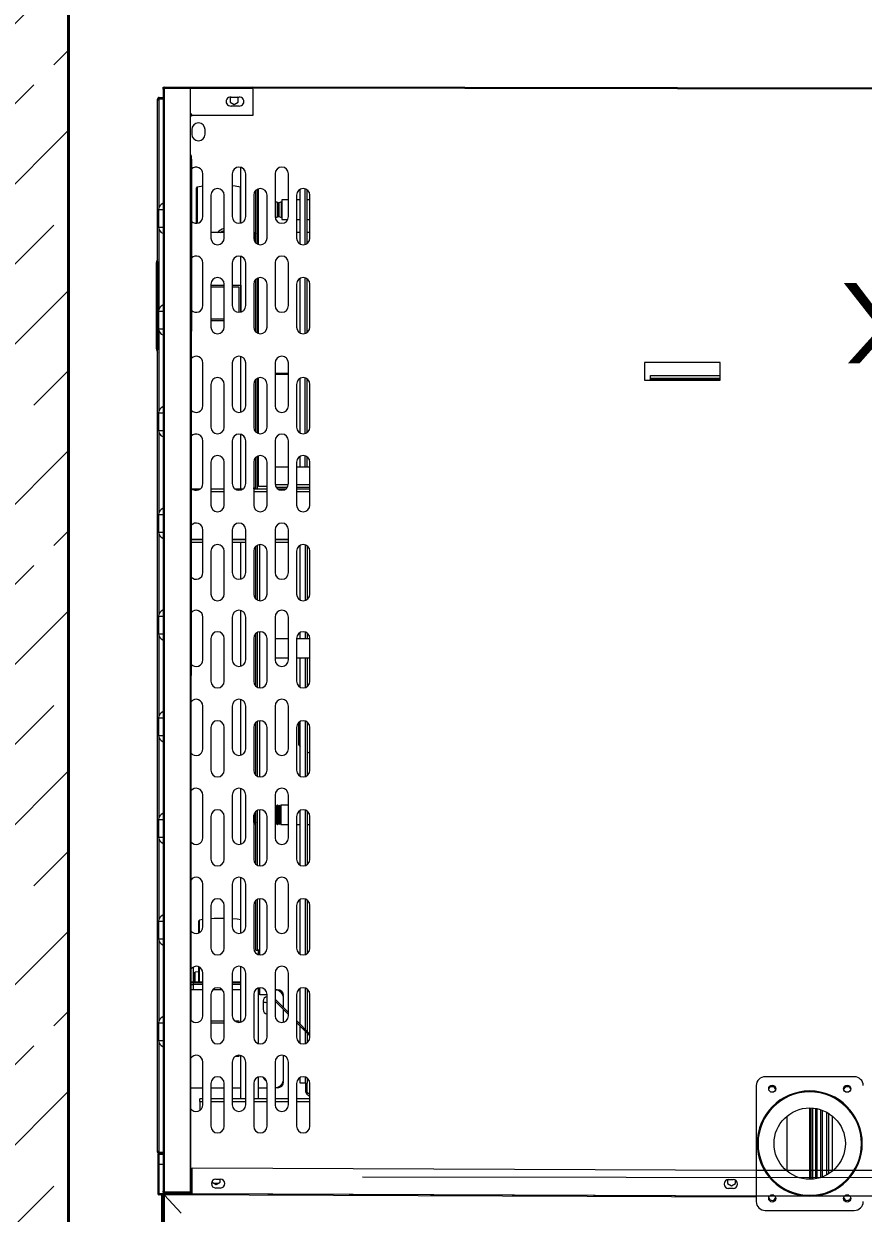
# Model space of a CAD drawing. Header units: millimetres. Extents: x 1650 to 6065, y 324 to 3836.
# Drawn here: x 3052.3 to 3146.5, y 2641.1 to 2774.5 of the extents above; entities that cross this region are included whole.
import ezdxf

# ---------------------------------------------------------------- set-up
doc = ezdxf.new("R2010")
doc.units = ezdxf.units.MM
doc.layers.add('A-WALL-PATT-1', color=7, linetype='Continuous', lineweight=5, true_color=0x737373)
doc.layers.add('BAL-PERDE', color=111, linetype='Continuous', lineweight=40)
doc.styles.get("Standard").update_dxf_attribs({"font": 'arial.ttf'})

# ---------------------------------------------------------------- blocks, each defined once
blk = doc.blocks.new('A$C26E901EB')
at = {"color": 1, "lineweight": 0}
for p, q in [((-78.05, 0), (-78.05, 0.1)), ((-78.05, 0.1), (-77.95, 0.1)), ((-77.95, 0.07), (-77.95, 0.1)), ((-77.95, 0.1), (-77.87, 0.1)), ((-77.87, 0.1), (-77.87, 0)), ((-77.87, 0.1), (-74.98, 0.1)), ((-74.98, 0), (-74.98, 0.1)), ((-74.98, 0.1), (-68.03, 0.1)), ((-68.03, 0.1), (-68.03, 0)), ((68.03, -0.1), (-68.03, 0.1)), ((-78.67, -1.22), (-78.57, -1.22)), ((-78.67, -1.32), (-78.67, -1.22)), ((-78.67, -119.22), (-78.67, -1.32)), ((-78.53, -1.05), (-78.51, -1.15)), ((-78.53, -1.22), (-78.49, -1.22)), ((-78.49, -1.05), (-78.49, -1.15)), ((-78.49, -1.05), (-78.05, -1.05)), ((-78.49, -1.15), (-78.05, -1.15)), ((-78.05, -1.22), (-78.49, -1.22)), ((-78.49, -13.36), (-78.49, -1.22)), ((-77.98, 0), (-78.05, 0)), ((-78.05, -0.1), (-78.05, 0)), ((-78.05, 0), (-77.98, 0)), ((-78.05, 0), (-77.98, 0)), ((-78.05, 0), (-78.05, 0)), ((-78.05, -0.1), (-78.05, -123.7)), ((-77.98, 0), (-77.87, 0)), ((-77.98, -123.8), (-77.98, 0)), ((-74.98, 0), (-77.87, 0)), ((-77.87, -123.8), (-77.87, 0)), ((-77.87, 0), (-74.98, 0)), ((-74.98, -123.8), (-74.98, 0)), ((-74.98, 0), (-68.03, 0)), ((-74.98, 0), (-68.03, 0)), ((-70.44, -0.99), (-70.53, -1.04)), ((-70.53, -1.04), (-70.53, -1.56)), ((-70.43, -1), (-69.53, -1)), ((-69.63, -1.04), (-69.71, -1)), ((-69.63, -1.56), (-69.63, -1.04)), ((-68.03, 0), (-67.98, -0.15)), ((68.03, -0.21), (-68.02, -0.01)), ((-67.98, -0.15), (-67.98, -3.05)), ((-70.53, -1.56), (-70.08, -1.82)), ((-69.53, -2), (-70.43, -2)), ((-70.08, -1.82), (-69.63, -1.56)), ((-74.73, -3.05), (-74.98, -2.8)), ((-74.98, -2.96), (-74.83, -3.11)), ((-74.98, -2.96), (-74.83, -3.11)), ((-74.83, -3.11), (-74.98, -3.16)), ((-74.83, -3.11), (-74.83, -3.11)), ((-67.98, -3.05), (-74.73, -3.05)), ((-74.83, -4.65), (-74.83, -5.15)), ((-73.33, -5.15), (-73.33, -4.65)), ((-74.84, -7.94), (-74.98, -123.8)), ((-69.33, -15.13), (-69.33, -8.88)), ((-73.58, -14.4), (-73.58, -9.6)), ((-70.28, -9.6), (-70.28, -14.4)), ((-68.78, -14.4), (-68.78, -9.6)), ((-65.48, -9.6), (-65.48, -14.4)), ((-63.98, -14.4), (-63.98, -9.6)), ((-74.28, -15.15), (-74.28, -11.18)), ((-74.2, -15.14), (-74.2, -11.08)), ((-72.68, -12), (-72.68, -16.8)), ((-71.18, -16.8), (-71.18, -12)), ((-69.37, -15.14), (-69.37, -11.08)), ((-67.88, -12), (-67.88, -16.8)), ((-67.63, -17.36), (-67.63, -11.45)), ((-67.47, -17.47), (-67.47, -11.34)), ((-67.34, -17.52), (-67.34, -11.28)), ((-66.38, -16.8), (-66.38, -12)), ((-63.08, -12), (-63.08, -16.8)), ((-62.66, -17.48), (-62.66, -11.33)), ((-62.1, -17.52), (-62.1, -11.29)), ((-61.87, -17.4), (-61.87, -11.41)), ((-61.58, -16.8), (-61.58, -12)), ((-65.24, -12.78), (-65.48, -12.78)), ((-65.16, -12.86), (-65.24, -12.78)), ((-64.78, -12.75), (-65.05, -12.87)), ((-63.98, -12.53), (-64.72, -12.53)), ((-62.66, -12.53), (-63.08, -12.53)), ((-61.58, -12.53), (-61.87, -12.53)), ((-78.54, -13.6), (-78.54, -15.6)), ((-78.54, -13.6), (-78.05, -13.6)), ((-65.48, -14.47), (-65.24, -14.47)), ((-65.24, -14.47), (-65.16, -14.4)), ((-65.05, -14.38), (-64.78, -14.51)), ((-78.54, -15.6), (-78.05, -15.6)), ((-78.49, -24.76), (-78.49, -15.85)), ((-64.72, -14.73), (-64.05, -14.73)), ((-63.08, -14.73), (-62.66, -14.73)), ((-61.87, -14.73), (-61.58, -14.73)), ((-71.18, -16.2), (-72.68, -16.2)), ((-67.8, -16.2), (-67.88, -16.36)), ((-67.79, -16.2), (-67.8, -16.2)), ((-67.69, -16.41), (-67.79, -16.2)), ((-67.63, -16.28), (-67.69, -16.41)), ((-62.66, -16.2), (-63.08, -16.2)), ((-61.58, -16.2), (-61.87, -16.2)), ((-78.78, -29.23), (-78.78, -19.55)), ((-78.68, -19.55), (-78.78, -19.55)), ((-78.68, -19.55), (-78.68, -29.23)), ((-73.58, -24.38), (-73.58, -19.58)), ((-70.28, -19.58), (-70.28, -24.38)), ((-69.33, -25.11), (-69.33, -18.86)), ((-68.78, -24.38), (-68.78, -19.58)), ((-65.48, -19.58), (-65.48, -24.38)), ((-63.98, -24.38), (-63.98, -19.58)), ((-67.47, -27.45), (-67.47, -21.32)), ((-67.34, -27.5), (-67.34, -21.26)), ((-62.66, -27.46), (-62.66, -21.31)), ((-62.1, -27.5), (-62.1, -21.27)), ((-72.68, -21.98), (-72.68, -26.78)), ((-72.68, -22.09), (-71.18, -22.09)), ((-72.68, -22.29), (-71.18, -22.29)), ((-71.18, -26.78), (-71.18, -21.98)), ((-70.28, -22.09), (-69.33, -22.09)), ((-70.28, -22.29), (-69.53, -22.29)), ((-69.53, -22.29), (-69.53, -25.13)), ((-69.33, -22.09), (-69.33, -25.11)), ((-67.88, -21.98), (-67.88, -26.78)), ((-67.63, -27.34), (-67.63, -21.43)), ((-66.38, -26.78), (-66.38, -21.98)), ((-63.08, -21.98), (-63.08, -26.78)), ((-61.87, -27.38), (-61.87, -21.39)), ((-61.58, -26.78), (-61.58, -21.98)), ((-78.54, -25), (-78.54, -27)), ((-78.54, -25), (-78.05, -25)), ((-71.18, -25.89), (-72.68, -25.89)), ((-71.18, -26.09), (-72.68, -26.09)), ((-78.54, -27), (-78.05, -27)), ((-78.49, -36.16), (-78.49, -27.25)), ((-78.68, -29.23), (-78.78, -29.23)), ((-69.33, -36.34), (-69.33, -30.09)), ((-73.58, -35.61), (-73.58, -30.81)), ((-70.28, -30.81), (-70.28, -35.61)), ((-68.78, -35.61), (-68.78, -30.81)), ((-65.48, -30.81), (-65.48, -35.61)), ((-63.98, -31.99), (-65.48, -31.99)), ((-63.98, -31.99), (-65.48, -31.99)), ((-63.98, -35.61), (-63.98, -30.81)), ((-15.56, -30.75), (-24.06, -30.75)), ((-24.06, -30.75), (-24.06, -32.75)), ((-15.56, -32.75), (-15.56, -30.75)), ((-72.68, -33.21), (-72.68, -38.01)), ((-71.18, -38.01), (-71.18, -33.21)), ((-67.88, -33.21), (-67.88, -38.01)), ((-67.63, -38.57), (-67.63, -32.66)), ((-67.47, -38.68), (-67.47, -32.55)), ((-67.34, -38.73), (-67.34, -32.49)), ((-66.38, -38.01), (-66.38, -33.21)), ((-63.98, -32.09), (-65.48, -32.09)), ((-63.08, -33.21), (-63.08, -38.01)), ((-62.66, -38.69), (-62.66, -32.54)), ((-62.1, -38.73), (-62.1, -32.5)), ((-61.87, -38.61), (-61.87, -32.62)), ((-61.58, -38.01), (-61.58, -33.21)), ((-24.06, -32.75), (-15.56, -32.75)), ((-23.4, -32.52), (-23.4, -32.67)), ((-23.39, -32.52), (-23.4, -32.52)), ((-15.56, -32.67), (-23.4, -32.67)), ((-23.4, -32.7), (-23.4, -32.67)), ((-23.4, -32.7), (-23.4, -32.75)), ((-23.4, -32.7), (-15.56, -32.7)), ((-23.39, -32.52), (-23.39, -32.22)), ((-23.39, -32.22), (-15.56, -32.22)), ((-23.39, -32.52), (-15.56, -32.52)), ((-78.54, -36.4), (-78.54, -38.4)), ((-78.54, -36.4), (-78.05, -36.4)), ((-78.54, -38.4), (-78.05, -38.4)), ((-78.49, -47.56), (-78.49, -38.65)), ((-73.58, -44.34), (-73.58, -39.54)), ((-70.28, -39.54), (-70.28, -44.34)), ((-69.33, -44.91), (-69.33, -38.82)), ((-68.78, -44.34), (-68.78, -39.54)), ((-65.48, -39.54), (-65.48, -44.34)), ((-63.98, -44.34), (-63.98, -39.54)), ((-67.47, -44.91), (-67.47, -41.28)), ((-67.34, -44.66), (-67.34, -41.22)), ((-62.66, -42.46), (-62.66, -41.27)), ((-62.1, -42.46), (-62.1, -41.23)), ((-72.68, -41.94), (-72.68, -46.74)), ((-71.18, -46.74), (-71.18, -41.94)), ((-67.88, -41.94), (-67.88, -46.74)), ((-67.63, -44.91), (-67.63, -41.39)), ((-66.38, -46.74), (-66.38, -41.94)), ((-65.48, -42.46), (-63.98, -42.46)), ((-63.08, -41.94), (-63.08, -46.74)), ((-63.08, -42.46), (-61.58, -42.46)), ((-61.87, -42.46), (-61.87, -41.35)), ((-61.58, -46.74), (-61.58, -41.94)), ((-74.82, -44.91), (-73.83, -44.91)), ((-72.68, -44.91), (-71.18, -44.91)), ((-72.68, -45.21), (-71.18, -45.21)), ((-72.68, -45.23), (-71.18, -45.23)), ((-70.02, -44.91), (-69.03, -44.91)), ((-67.88, -44.91), (-66.38, -44.91)), ((-67.88, -45.21), (-66.38, -45.21)), ((-67.88, -45.23), (-66.38, -45.23)), ((-67.86, -44.91), (-67.86, -44.83)), ((-67.86, -44.83), (-67.63, -44.83)), ((-66.38, -44.66), (-67.34, -44.66)), ((-65.47, -44.45), (-63.99, -44.45)), ((-64.1, -44.76), (-65.35, -44.76)), ((-64.11, -44.77), (-65.35, -44.77)), ((-65.22, -44.91), (-64.23, -44.91)), ((-63.08, -44.45), (-61.58, -44.45)), ((-61.58, -44.76), (-63.08, -44.76)), ((-61.58, -44.77), (-63.08, -44.77)), ((-63.08, -44.91), (-61.58, -44.91)), ((-63.08, -45.21), (-61.58, -45.21)), ((-63.08, -45.23), (-61.58, -45.23)), ((-78.54, -47.8), (-78.54, -49.8)), ((-78.54, -47.8), (-78.05, -47.8)), ((-78.54, -49.8), (-78.05, -49.8)), ((-78.49, -58.96), (-78.49, -50.05)), ((-74.89, -50.58), (-73.58, -50.58)), ((-74.89, -50.61), (-73.58, -50.61)), ((-73.58, -54.32), (-73.58, -49.52)), ((-70.28, -49.52), (-70.28, -54.32)), ((-70.28, -50.58), (-68.78, -50.58)), ((-70.28, -50.61), (-68.78, -50.61)), ((-68.78, -54.32), (-68.78, -49.52)), ((-65.48, -49.52), (-65.48, -54.32)), ((-65.48, -50.58), (-63.98, -50.58)), ((-65.48, -50.61), (-63.98, -50.61)), ((-63.98, -54.32), (-63.98, -49.52)), ((-74.89, -50.91), (-73.58, -50.91)), ((-72.68, -51.92), (-72.68, -56.72)), ((-71.18, -56.72), (-71.18, -51.92)), ((-70.28, -50.91), (-68.78, -50.91)), ((-69.33, -55.05), (-69.33, -50.91)), ((-67.88, -51.92), (-67.88, -56.72)), ((-67.63, -57.28), (-67.63, -51.37)), ((-67.47, -57.39), (-67.47, -51.26)), ((-67.19, -57.47), (-67.19, -51.18)), ((-66.38, -56.72), (-66.38, -51.92)), ((-65.48, -50.91), (-63.98, -50.91)), ((-63.08, -51.92), (-63.08, -56.72)), ((-62.66, -57.4), (-62.66, -51.25)), ((-62.1, -51.21), (-62.1, -57.44)), ((-61.87, -51.33), (-61.87, -57.32)), ((-61.58, -56.72), (-61.58, -51.92)), ((-69.33, -64.83), (-69.33, -58.58)), ((-78.54, -59.2), (-78.54, -61.2)), ((-78.54, -59.2), (-78.05, -59.2)), ((-73.58, -64.1), (-73.58, -59.3)), ((-70.28, -59.3), (-70.28, -64.1)), ((-68.78, -64.1), (-68.78, -59.3)), ((-65.48, -59.3), (-65.48, -64.1)), ((-63.98, -64.1), (-63.98, -59.3)), ((-78.54, -61.2), (-78.05, -61.2)), ((-67.63, -67.06), (-67.63, -61.15)), ((-67.47, -67.17), (-67.47, -61.04)), ((-67.19, -67.25), (-67.19, -60.96)), ((-62.66, -61.76), (-62.66, -61.03)), ((-62.1, -60.99), (-62.1, -61.76)), ((-61.87, -61.11), (-61.87, -61.76)), ((-78.49, -70.36), (-78.49, -61.45)), ((-72.68, -61.7), (-72.68, -66.5)), ((-71.18, -66.5), (-71.18, -61.7)), ((-67.88, -61.7), (-67.88, -66.5)), ((-66.38, -66.5), (-66.38, -61.7)), ((-63.98, -61.76), (-65.48, -61.76)), ((-63.08, -61.7), (-63.08, -66.5)), ((-61.58, -61.76), (-63.08, -61.76)), ((-61.58, -66.5), (-61.58, -61.7)), ((-65.48, -63.86), (-63.98, -63.86)), ((-63.08, -63.86), (-61.58, -63.86)), ((-62.66, -67.18), (-62.66, -63.86)), ((-62.1, -63.86), (-62.1, -67.22)), ((-61.87, -63.86), (-61.87, -67.1)), ((-73.58, -74.08), (-73.58, -69.28)), ((-70.28, -69.28), (-70.28, -74.08)), ((-69.33, -74.81), (-69.33, -68.56)), ((-68.78, -74.08), (-68.78, -69.28)), ((-65.48, -69.28), (-65.48, -74.08)), ((-63.98, -74.08), (-63.98, -69.28)), ((-78.54, -70.6), (-78.54, -72.6)), ((-78.54, -70.6), (-78.05, -70.6)), ((-72.68, -71.68), (-72.68, -76.48)), ((-71.18, -76.48), (-71.18, -71.68)), ((-67.88, -71.68), (-67.88, -76.48)), ((-67.63, -77.04), (-67.63, -71.13)), ((-67.47, -77.15), (-67.47, -71.02)), ((-67.19, -77.23), (-67.19, -70.94)), ((-66.38, -76.48), (-66.38, -71.68)), ((-63.08, -71.68), (-63.08, -76.48)), ((-62.86, -71.15), (-62.86, -73.42)), ((-62.66, -77.16), (-62.66, -71.01)), ((-62.1, -70.97), (-62.1, -77.2)), ((-61.87, -71.09), (-61.87, -77.08)), ((-61.58, -76.48), (-61.58, -71.68)), ((-78.54, -72.6), (-78.05, -72.6)), ((-78.49, -81.76), (-78.49, -72.85)), ((-69.33, -84.79), (-69.33, -78.54)), ((-73.58, -84.06), (-73.58, -79.26)), ((-70.28, -79.26), (-70.28, -84.06)), ((-68.78, -84.06), (-68.78, -79.26)), ((-65.48, -79.26), (-65.48, -84.06)), ((-63.98, -84.06), (-63.98, -79.26)), ((-67.76, -81.26), (-67.76, -82.55)), ((-67.75, -82.55), (-67.75, -81.24)), ((-67.65, -82.34), (-67.65, -81.12)), ((-67.63, -87.02), (-67.63, -81.11)), ((-67.47, -87.13), (-67.47, -81)), ((-67.19, -87.21), (-67.19, -80.92)), ((-65.45, -80.39), (-65.48, -80.45)), ((-65.44, -80.39), (-65.45, -80.39)), ((-65.45, -80.39), (-65.45, -82.55)), ((-65.34, -80.6), (-65.44, -80.39)), ((-65.44, -80.4), (-65.44, -80.39)), ((-65.44, -82.55), (-65.44, -80.4)), ((-65.24, -80.39), (-65.34, -80.6)), ((-65.34, -80.61), (-65.34, -80.6)), ((-65.34, -82.34), (-65.34, -80.61)), ((-65.23, -80.39), (-65.24, -80.39)), ((-65.24, -80.39), (-65.24, -82.55)), ((-65.13, -80.6), (-65.23, -80.39)), ((-65.23, -80.4), (-65.23, -80.39)), ((-65.23, -82.55), (-65.23, -80.4)), ((-65.03, -80.39), (-65.13, -80.6)), ((-65.13, -80.61), (-65.13, -80.6)), ((-65.13, -82.34), (-65.13, -80.61)), ((-65.02, -80.39), (-65.03, -80.39)), ((-65.03, -80.39), (-65.03, -82.55)), ((-64.92, -80.6), (-65.02, -80.39)), ((-65.02, -80.4), (-65.02, -80.39)), ((-65.02, -82.55), (-65.02, -80.4)), ((-64.82, -80.39), (-64.92, -80.6)), ((-64.92, -80.61), (-64.92, -80.6)), ((-64.92, -82.34), (-64.92, -80.61)), ((-63.98, -80.39), (-64.82, -80.39)), ((-64.82, -80.39), (-64.82, -82.55)), ((-62.66, -87.14), (-62.66, -80.99)), ((-62.1, -80.95), (-62.1, -87.18)), ((-61.87, -81.07), (-61.87, -87.06)), ((-78.54, -82), (-78.54, -84)), ((-78.54, -82), (-78.05, -82)), ((-72.68, -81.66), (-72.68, -86.46)), ((-71.18, -86.46), (-71.18, -81.66)), ((-67.88, -81.66), (-67.88, -86.46)), ((-67.86, -82.34), (-67.86, -81.49)), ((-67.86, -82.34), (-67.76, -82.55)), ((-67.76, -82.55), (-67.75, -82.55)), ((-67.75, -82.55), (-67.65, -82.34)), ((-67.65, -82.34), (-67.63, -82.38)), ((-66.38, -86.46), (-66.38, -81.66)), ((-65.48, -82.49), (-65.45, -82.55)), ((-65.45, -82.55), (-65.44, -82.55)), ((-65.44, -82.55), (-65.34, -82.34)), ((-65.34, -82.34), (-65.24, -82.55)), ((-65.24, -82.55), (-65.23, -82.55)), ((-65.23, -82.55), (-65.13, -82.34)), ((-65.13, -82.34), (-65.03, -82.55)), ((-65.03, -82.55), (-65.02, -82.55)), ((-65.02, -82.55), (-64.92, -82.34)), ((-64.92, -82.34), (-64.82, -82.55)), ((-64.82, -82.55), (-63.98, -82.55)), ((-63.08, -81.66), (-63.08, -86.46)), ((-63.08, -82.55), (-62.66, -82.55)), ((-61.87, -82.55), (-61.58, -82.55)), ((-61.58, -86.46), (-61.58, -81.66)), ((-78.54, -84), (-78.05, -84)), ((-78.49, -93.16), (-78.49, -84.25)), ((-73.58, -94.04), (-73.58, -89.24)), ((-70.28, -89.24), (-70.28, -94.04)), ((-69.33, -94.77), (-69.33, -88.52)), ((-68.78, -94.04), (-68.78, -89.24)), ((-65.48, -89.24), (-65.48, -94.04)), ((-63.98, -94.04), (-63.98, -89.24)), ((-72.68, -91.64), (-72.68, -96.44)), ((-71.18, -96.44), (-71.18, -91.64)), ((-67.88, -91.64), (-67.88, -96.44)), ((-67.63, -96.66), (-67.63, -91.09)), ((-67.47, -96.66), (-67.47, -90.98)), ((-67.19, -97.19), (-67.19, -90.9)), ((-66.38, -96.44), (-66.38, -91.64)), ((-63.08, -91.64), (-63.08, -96.44)), ((-62.66, -97.12), (-62.66, -90.97)), ((-62.1, -90.93), (-62.1, -97.16)), ((-61.87, -91.05), (-61.87, -97.04)), ((-61.58, -96.44), (-61.58, -91.64)), ((-73.58, -93.23), (-73.95, -93.28)), ((-73.95, -94.69), (-73.95, -93.28)), ((-78.54, -93.4), (-78.54, -95.4)), ((-78.54, -93.4), (-78.05, -93.4)), ((-74.03, -94.73), (-74.03, -93.38)), ((-78.54, -95.4), (-78.05, -95.4)), ((-78.49, -104.56), (-78.49, -95.65)), ((-67.63, -96.66), (-67.47, -96.66)), ((-67.19, -96.66), (-67.47, -96.66)), ((-67.33, -97.17), (-67.33, -96.66)), ((-74.68, -98.56), (-74.68, -100.24)), ((-74.03, -100.24), (-74.03, -98.53)), ((-73.95, -100.24), (-73.95, -98.58)), ((-69.33, -104.75), (-69.33, -98.5)), ((-74.88, -100.25), (-74.88, -98.72)), ((-74.53, -99.59), (-74.68, -99.59)), ((-74.03, -99.09), (-74.44, -99.12)), ((-74.44, -100.24), (-74.44, -99.12)), ((-73.58, -104.02), (-73.58, -99.22)), ((-70.28, -99.22), (-70.28, -104.02)), ((-68.78, -104.02), (-68.78, -99.22)), ((-65.48, -99.22), (-65.48, -104.02)), ((-63.98, -104.02), (-63.98, -99.22)), ((-73.58, -101.09), (-74.95, -101.09)), ((-73.58, -100.25), (-74.88, -100.25)), ((-73.58, -100.24), (-74.84, -100.24)), ((-74.68, -100.3), (-74.68, -100.49)), ((-74.68, -100.3), (-73.58, -100.3)), ((-73.58, -100.49), (-74.68, -100.49)), ((-74.68, -100.49), (-74.68, -101.09)), ((-71.41, -101.09), (-72.45, -101.09)), ((-69.33, -100.24), (-70.28, -100.24)), ((-69.33, -100.25), (-70.28, -100.25)), ((-70.28, -100.3), (-69.33, -100.3)), ((-69.33, -100.49), (-70.28, -100.49)), ((-69.33, -101.09), (-70.28, -101.09)), ((-67.33, -107.15), (-67.33, -100.9)), ((-67.19, -101.09), (-67.33, -101.09)), ((-67.19, -101.66), (-67.19, -100.88)), ((-65.48, -101.09), (-65.19, -101.09)), ((-65.19, -101.15), (-65.19, -101.09)), ((-62.66, -104.98), (-62.66, -100.95)), ((-62.1, -100.91), (-62.1, -105.55)), ((-61.87, -101.03), (-61.87, -105.77)), ((-72.68, -101.62), (-72.68, -106.42)), ((-71.18, -106.42), (-71.18, -101.62)), ((-67.88, -101.62), (-67.88, -106.42)), ((-66.38, -101.66), (-67.19, -101.66)), ((-66.83, -102.39), (-66.83, -103.29)), ((-66.38, -106.42), (-66.38, -101.62)), ((-63.98, -103.66), (-65.48, -102.16)), ((-63.98, -103.88), (-65.48, -102.38)), ((-64.53, -101.75), (-64.59, -101.75)), ((-64.53, -103.11), (-64.53, -102.09)), ((-63.08, -101.62), (-63.08, -106.42)), ((-61.58, -106.42), (-61.58, -101.62)), ((-64.53, -104.75), (-64.53, -103.32)), ((-78.54, -104.8), (-78.54, -106.8)), ((-78.54, -104.8), (-78.05, -104.8)), ((-72.68, -104.59), (-71.18, -104.59)), ((-72.68, -104.79), (-71.18, -104.79)), ((-70.02, -104.59), (-69.53, -104.59)), ((-69.53, -104.59), (-69.53, -104.77)), ((-61.58, -106.06), (-63.08, -104.56)), ((-61.58, -106.28), (-63.08, -104.78)), ((-62.66, -107.1), (-62.66, -105.19)), ((-62.1, -105.76), (-62.1, -107.14)), ((-61.87, -105.98), (-61.87, -107.02)), ((-78.54, -106.8), (-78.05, -106.8)), ((-78.49, -119.32), (-78.49, -107.05)), ((-73.58, -114), (-73.58, -109.2)), ((-70.28, -109.2), (-70.28, -114)), ((-69.53, -108.59), (-69.95, -108.59)), ((-69.53, -108.45), (-69.53, -108.59)), ((-69.33, -113.33), (-69.33, -108.48)), ((-68.78, -114), (-68.78, -109.2)), ((-65.48, -109.2), (-65.48, -114)), ((-64.53, -111.09), (-64.53, -108.48)), ((-63.98, -114), (-63.98, -109.2)), ((-72.68, -111.6), (-72.68, -116.4)), ((-71.18, -116.4), (-71.18, -111.6)), ((-67.88, -111.6), (-67.88, -116.4)), ((-67.33, -113.33), (-67.33, -110.88)), ((-66.38, -116.4), (-66.38, -111.6)), ((-65.19, -112.09), (-65.19, -112.03)), ((-64.53, -111.43), (-64.59, -111.43)), ((-63.08, -111.6), (-63.08, -116.4)), ((-62.66, -111.59), (-62.66, -110.93)), ((-62.1, -111.59), (-62.66, -111.59)), ((-62.1, -110.89), (-62.1, -111.59)), ((-62.1, -111.59), (-61.87, -111.59)), ((-62.02, -112.59), (-62.02, -111.59)), ((-61.87, -111.01), (-61.87, -111.59)), ((-61.87, -112.59), (-61.87, -111.59)), ((-61.58, -116.4), (-61.58, -111.6)), ((-11.52, -111.85), (-11.52, -124.85)), ((-0.52, -110.85), (-10.52, -110.85)), ((-74.96, -112.09), (-73.58, -112.09)), ((-73.91, -113.64), (-73.91, -113.33)), ((-73.58, -113.33), (-73.91, -113.33)), ((-72.68, -112.09), (-71.18, -112.09)), ((-71.18, -113.33), (-72.68, -113.33)), ((-70.28, -112.09), (-69.33, -112.09)), ((-68.78, -113.33), (-70.28, -113.33)), ((-66.38, -113.33), (-67.88, -113.33)), ((-67.33, -112.09), (-66.38, -112.09)), ((-65.19, -112.09), (-65.48, -112.09)), ((-63.98, -113.33), (-65.48, -113.33)), ((-61.58, -113.33), (-63.08, -113.33)), ((-61.87, -112.59), (-62.02, -112.59)), ((-61.95, -112.76), (-61.85, -112.65)), ((-61.58, -113.09), (-61.95, -112.76)), ((-61.58, -112.89), (-61.85, -112.65)), ((-73.91, -113.64), (-73.91, -114.62)), ((-73.91, -113.64), (-73.58, -113.64)), ((-72.68, -113.64), (-71.18, -113.64)), ((-70.28, -113.64), (-68.78, -113.64)), ((-67.88, -113.64), (-66.38, -113.64)), ((-65.48, -113.64), (-63.98, -113.64)), ((-63.08, -113.64), (-61.58, -113.64)), ((-5.55, -114.35), (-5.55, -122.35)), ((-5.5, -114.35), (-5.5, -122.35)), ((-5.46, -114.35), (-5.46, -122.35)), ((-5.28, -114.35), (-5.28, -122.34)), ((-5.19, -114.36), (-5.19, -122.33)), ((-4.88, -114.4), (-4.88, -122.3)), ((-4.74, -114.42), (-4.74, -122.27)), ((-4.32, -114.53), (-4.32, -122.16)), ((-4.14, -114.59), (-4.14, -122.1)), ((-8.09, -115.28), (-8.09, -121.42)), ((-3.62, -114.83), (-3.62, -121.87)), ((-3.4, -114.95), (-3.4, -121.74)), ((-3, -115.24), (-3, -121.45)), ((-2.96, -121.42), (-2.96, -115.28)), ((0.38, -118.34), (0.28, -118.34)), ((0.28, -118.35), (0.38, -118.35)), ((-78.67, -119.32), (-78.67, -119.22)), ((-78.57, -119.32), (-78.67, -119.32)), ((-78.52, -119.59), (-78.62, -119.59)), ((-78.62, -119.59), (-78.62, -123.89)), ((-78.57, -119.32), (-78.57, -119.27)), ((-78.49, -119.32), (-78.53, -119.32)), ((-78.53, -119.49), (-78.51, -119.39)), ((-78.52, -119.59), (-78.52, -119.49)), ((-78.05, -119.49), (-78.52, -119.49)), ((-78.05, -119.59), (-78.52, -119.59)), ((-78.52, -119.59), (-78.52, -123.89)), ((-78.49, -119.32), (-78.05, -119.32)), ((-78.49, -119.39), (-78.49, -119.49)), ((-78.05, -119.39), (-78.49, -119.39)), ((-78.5, -123.99), (-78.5, -120.67)), ((-78.5, -120.67), (-78.05, -120.67)), ((-74.78, -121.08), (-11.52, -121.33)), ((-74.78, -124), (-74.78, -121.08)), ((-11.52, -121.33), (74.83, -121.28)), ((-72.53, -122.54), (-72.53, -122.66)), ((-72.53, -122.66), (-72.08, -122.92)), ((-72.13, -122.33), (-71.63, -122.33)), ((-72.08, -122.92), (-71.63, -122.66)), ((-71.63, -122.66), (-71.63, -122.33)), ((-55.66, -122.06), (65.44, -122.26)), ((-14.74, -122.39), (-14.74, -122.81)), ((-14.62, -122.38), (-14.12, -122.38)), ((-13.84, -122.81), (-13.84, -122.46)), ((-78.62, -123.89), (-78.52, -123.89)), ((-78.62, -123.89), (-78.62, -123.99)), ((-78.52, -123.99), (-78.62, -123.99)), ((-78.52, -123.89), (-78.52, -123.99)), ((-78.52, -123.99), (-78.52, -124.09)), ((-78.52, -123.99), (-78.5, -123.99)), ((-78.5, -123.99), (-78.5, -124.09)), ((-77.97, -123.99), (-78.5, -123.99)), ((-78.05, -123.8), (-78.05, -123.7)), ((-77.98, -123.8), (-78.05, -123.8)), ((-78.05, -123.8), (-78.05, -123.81)), ((-77.98, -123.8), (-78.05, -123.8)), ((-78.05, -123.81), (-78.05, -123.91)), ((-77.97, -123.81), (-78.05, -123.81)), ((-77.95, -123.91), (-78.05, -123.91)), ((-77.87, -123.8), (-77.98, -123.8)), ((-77.98, -124.01), (-77.88, -124.01)), ((-77.98, -124.01), (-77.98, -124.02)), ((-77.98, -157.35), (-77.98, -124.02)), ((-77.88, -124.02), (-77.98, -124.02)), ((-77.95, -123.87), (-77.95, -123.91)), ((-77.9, -123.91), (-77.95, -123.91)), ((-77.88, -124.01), (-77.88, -124.02)), ((-77.87, -124.13), (-77.88, -124.02)), ((-77.88, -124.02), (-77.88, -124.1)), ((-77.87, -123.8), (-74.98, -123.8)), ((-77.87, -123.8), (-77.87, -123.9)), ((-74.98, -123.8), (-77.87, -123.8)), ((-77.05, -123.8), (-77.87, -123.8)), ((-77.87, -123.8), (-77.87, -123.8)), ((-77.87, -123.9), (-77.87, -123.9)), ((-77.87, -124), (-77.87, -123.9)), ((-75.56, -123.9), (-77.87, -123.9)), ((-75.56, -124), (-77.87, -124)), ((-75.56, -123.9), (-75.56, -124)), ((-75.39, -123.9), (-75.56, -123.9)), ((-75.4, -124), (-75.56, -124)), ((-11.52, -124.25), (-75.4, -124)), ((-74.98, -123.9), (-75.39, -123.9)), ((-75.36, -123.9), (-75.36, -124)), ((-74.78, -123.91), (-75.36, -123.91)), ((-74.98, -123.8), (-74.98, -123.9)), ((-74.78, -123.8), (-74.98, -123.8)), ((-74.78, -124), (-74.78, -124)), ((-11.52, -124.25), (-74.78, -124)), ((-71.88, -122.81), (-72.28, -122.81)), ((-71.63, -123.33), (-72.13, -123.33)), ((-14.74, -122.81), (-14.29, -123.07)), ((-14.12, -123.38), (-14.62, -123.38)), ((-14.29, -123.07), (-13.84, -122.81)), ((-78.52, -124.09), (-78.5, -124.09)), ((-77.98, -124.09), (-78.5, -124.09)), ((-78.14, -124.19), (-78.24, -124.19)), ((-78.24, -124.19), (-78.24, -124.2)), ((-78.24, -124.2), (-78.14, -124.2)), ((-78.24, -124.2), (-78.24, -130.59)), ((-78.14, -124.19), (-78.14, -124.09)), ((-78.13, -124.19), (-78.14, -124.19)), ((-78.14, -124.19), (-78.14, -124.2)), ((-78.14, -124.2), (-78.14, -130.59)), ((-78.13, -130.58), (-78.13, -124.11)), ((-78.13, -124.11), (-77.98, -124.12)), ((-11.52, -124.35), (-77.87, -124.1)), ((-77.87, -157.34), (-77.87, -124.13)), ((-77.87, -124.13), (-76.02, -126.16)), ((77.92, -124.3), (-11.52, -124.25)), ((-9.53, -124.15), (-9.91, -124.15)), ((-1.13, -124.15), (-1.51, -124.15)), ((-10.52, -125.85), (-0.52, -125.85))]:
    blk.add_line(p, q, dxfattribs=at)
at = {"color": 1, "lineweight": 0, "flags": 128}
for points in [[(-73.58, -10.99), (-73.6, -11), (-74.2, -11.08)], [(-69.37, -11.08), (-69.97, -11), (-70.28, -10.96)], [(-78.67, -19.42), (-78.67, -19.44), (-78.68, -19.55)], [(-78.68, -29.23), (-78.67, -29.34), (-78.67, -29.35)], [(-61.64, -66.8), (-61.75, -66.86), (-61.87, -66.94)], [(-61.87, -74.4), (-61.75, -74.48), (-61.58, -74.58)], [(-69.33, -93.25), (-69.72, -93.2), (-70.28, -93.14)], [(-66.53, -102.51), (-66.41, -102.49), (-66.38, -102.48)]]:
    blk.add_lwpolyline(points, dxfattribs=at)
at = {"color": 1, "lineweight": 0}
for centre, radius in [((-9.72, -112.2), 0.4), ((-1.32, -112.2), 0.4), ((-5.52, -118.35), 4), ((-9.72, -124.5), 0.4), ((-1.32, -124.5), 0.4)]:
    blk.add_circle(centre, radius, dxfattribs=at)
for centre, radius, start, end in [((-77.87, 0), 0.101, 90, 180), ((-78.49, -1.22), 0.174, 90, 103.2577), ((-78.49, -1.22), 0.0737, 90, 103.2577), ((-77.87, 0), 0.001, 90, 180), ((-70.47, -1.5), 0.502, 84.5474, 275.4526), ((-69.48, -1.5), 0.502, 264.5474, 95.4526), ((-74.08, -4.65), 0.75, 0, 180), ((-74.08, -5.15), 0.75, 180, 0), ((-76.34, -7.94), 1.5, 359.9304, 24.9858), ((-76.34, -7.94), 1.5, 359.9306, 24.9856), ((-74.33, -9.6), 0.75, 0, 132.8025), ((-69.53, -9.6), 0.75, 0, 180), ((-64.73, -9.6), 0.75, 0, 180), ((-74.18, -11.18), 0.1, 99.2692, 180), ((-71.93, -12), 0.75, 0, 180), ((-69.38, -11.18), 0.1, 60, 80.7308), ((-67.13, -12), 0.75, 0, 180), ((-62.33, -12), 0.75, 0, 180), ((-77.84, -13.6), 0.7, 108.0446, 180), ((-52.12, -13.4), 13.14, 177.3139, 180.9919), ((-53.65, -13.41), 11.52, 177.2342, 181.0715), ((-53.39, -13.42), 11.68, 177.3206, 181.0194), ((-50.07, -13.4), 14.73, 177.4578, 180.8808), ((-45.62, -13.36), 19.12, 177.515, 180.814), ((-74.33, -14.4), 0.75, 226.4494, 0), ((-69.53, -14.4), 0.75, 180, 0), ((-64.73, -14.4), 0.75, 180, 0), ((-52.15, -13.85), 13.1, 179.0066, 182.6897), ((-53.69, -13.84), 11.49, 178.9265, 182.7699), ((-53.42, -13.84), 11.65, 178.9792, 182.6828), ((-50.1, -13.85), 14.69, 179.1185, 182.5446), ((-47.25, -13.92), 17.49, 179.0352, 182.6379), ((-77.84, -15.6), 0.7, 180, 251.9554), ((-70.83, -17.28), 1.57, 102.7208, 136.9647), ((-70.84, -17.28), 1.32, 105.0133, 125.7787), ((-71.93, -16.8), 0.75, 180, 0), ((-67.13, -16.8), 0.75, 180, 0), ((-51.43, -16.93), 16.39, 177.4357, 180.5901), ((-53.37, -16.91), 14.44, 177.1539, 180.8734), ((-52.93, -17.06), 14.78, 177.5, 180.8997), ((-62.33, -16.8), 0.75, 180, 0), ((-78.12, -19.55), 0.66, 145.679, 180), ((-74.33, -19.58), 0.75, 0, 134.0762), ((-69.53, -19.58), 0.75, 0, 180), ((-64.73, -19.58), 0.75, 0, 180), ((-71.93, -21.98), 0.75, 0, 180), ((-67.13, -21.98), 0.75, 0, 180), ((-62.33, -21.98), 0.75, 0, 180), ((-77.84, -25), 0.7, 108.0446, 180), ((-74.33, -24.38), 0.75, 225.1625, 0), ((-69.53, -24.38), 0.75, 180, 0), ((-64.73, -24.38), 0.75, 180, 0), ((-77.84, -27), 0.7, 180, 251.9554), ((-71.93, -26.78), 0.75, 180, 0), ((-67.13, -26.78), 0.75, 180, 0), ((-62.33, -26.78), 0.75, 180, 0), ((-78.12, -29.23), 0.66, 180, 214.321), ((-74.33, -30.81), 0.75, 0, 135.5432), ((-69.53, -30.81), 0.75, 0, 180), ((-64.73, -30.81), 0.75, 0, 180), ((-71.93, -33.21), 0.75, 0, 180), ((-67.13, -33.21), 0.75, 0, 180), ((-62.33, -33.21), 0.75, 0, 180), ((-77.84, -36.4), 0.7, 108.0446, 180), ((-74.33, -35.61), 0.75, 223.6792, 0), ((-69.53, -35.61), 0.75, 180, 0), ((-64.73, -35.61), 0.75, 180, 0), ((-77.84, -38.4), 0.7, 180, 251.9554), ((-71.93, -38.01), 0.75, 180, 0), ((-67.13, -38.01), 0.75, 180, 0), ((-62.33, -38.01), 0.75, 180, 0), ((-74.33, -39.54), 0.75, 0, 136.7106), ((-69.53, -39.54), 0.75, 0, 180), ((-64.73, -39.54), 0.75, 0, 180), ((-71.93, -41.94), 0.75, 0, 180), ((-67.13, -41.94), 0.75, 0, 180), ((-62.33, -41.94), 0.75, 0, 180), ((-74.33, -44.34), 0.75, 222.4978, 0), ((-69.53, -44.34), 0.75, 180, 0), ((-64.73, -44.34), 0.75, 180, 0), ((-77.84, -47.8), 0.7, 108.0446, 180), ((-71.93, -46.74), 0.75, 180, 0), ((-67.13, -46.74), 0.75, 180, 0), ((-62.33, -46.74), 0.75, 180, 0), ((-74.33, -49.52), 0.75, 0, 138.077), ((-69.53, -49.52), 0.75, 0, 180), ((-64.73, -49.52), 0.75, 0, 180), ((-77.84, -49.8), 0.7, 180, 251.9554), ((-71.93, -51.92), 0.75, 0, 180), ((-67.13, -51.92), 0.75, 0, 180), ((-62.33, -51.92), 0.75, 0, 180), ((-74.33, -54.32), 0.75, 221.1139, 0), ((-69.53, -54.32), 0.75, 180, 0), ((-64.73, -54.32), 0.75, 180, 0), ((-71.93, -56.72), 0.75, 180, 0), ((-67.13, -56.72), 0.75, 180, 0), ((-62.33, -56.72), 0.75, 180, 0), ((-77.84, -59.2), 0.7, 108.0446, 180), ((-74.33, -59.3), 0.75, 0, 139.4523), ((-69.53, -59.3), 0.75, 0, 180), ((-64.73, -59.3), 0.75, 0, 180), ((-77.84, -61.2), 0.7, 180, 251.9554), ((-71.93, -61.7), 0.75, 0, 180), ((-67.13, -61.7), 0.75, 0, 180), ((-62.33, -61.7), 0.75, 0, 180), ((-74.33, -64.1), 0.75, 219.7196, 0), ((-69.53, -64.1), 0.75, 180, 0), ((-64.73, -64.1), 0.75, 180, 0), ((-71.93, -66.5), 0.75, 180, 0), ((-67.13, -66.5), 0.75, 180, 0), ((-62.33, -66.5), 0.75, 180, 0), ((-74.33, -69.28), 0.75, 0, 140.8968), ((-69.53, -69.28), 0.75, 0, 180), ((-64.73, -69.28), 0.75, 0, 180), ((-77.84, -70.6), 0.7, 108.0446, 180), ((-71.93, -71.68), 0.75, 0, 180), ((-67.13, -71.68), 0.75, 0, 180), ((-62.33, -71.68), 0.75, 0, 180), ((-77.84, -72.6), 0.7, 180, 251.9554), ((-74.33, -74.08), 0.75, 218.2534, 0), ((-69.53, -74.08), 0.75, 180, 0), ((-64.73, -74.08), 0.75, 180, 0), ((-62.3, -73.42), 0.556, 180, 229.6454), ((-71.93, -76.48), 0.75, 180, 0), ((-67.13, -76.48), 0.75, 180, 0), ((-62.33, -76.48), 0.75, 180, 0), ((-74.33, -79.26), 0.75, 0, 142.3877), ((-69.53, -79.26), 0.75, 0, 180), ((-64.73, -79.26), 0.75, 0, 180), ((-77.84, -82), 0.7, 108.0446, 180), ((-71.93, -81.66), 0.75, 0, 180), ((-67.13, -81.66), 0.75, 0, 180), ((-62.33, -81.66), 0.75, 0, 180), ((-77.84, -84), 0.7, 180, 251.9554), ((-74.33, -84.06), 0.75, 216.7382, 0), ((-69.53, -84.06), 0.75, 180, 0), ((-64.73, -84.06), 0.75, 180, 0), ((-71.93, -86.46), 0.75, 180, 0), ((-67.13, -86.46), 0.75, 180, 0), ((-62.33, -86.46), 0.75, 180, 0), ((-74.33, -89.24), 0.75, 0, 143.9309), ((-69.53, -89.24), 0.75, 0, 180), ((-64.73, -89.24), 0.75, 0, 180), ((-71.93, -91.64), 0.75, 0, 180), ((-67.13, -91.64), 0.75, 0, 180), ((-62.33, -91.64), 0.75, 0, 180), ((-77.84, -93.4), 0.7, 108.0446, 180), ((-73.93, -93.38), 0.1, 99.2692, 180), ((-71.53, -108.09), 15, 88.6484, 94.3824), ((-74.33, -94.04), 0.75, 215.1673, 0), ((-69.53, -94.04), 0.75, 180, 0), ((-64.73, -94.04), 0.75, 180, 0), ((-77.84, -95.4), 0.7, 180, 251.9554), ((-71.93, -96.44), 0.75, 180, 0), ((-67.13, -96.44), 0.75, 180, 0), ((-62.33, -96.44), 0.75, 180, 0), ((-74.33, -99.22), 0.75, 0, 145.5336), ((-69.53, -99.22), 0.75, 0, 180), ((-64.73, -99.22), 0.75, 0, 180), ((-71.93, -101.62), 0.75, 0, 180), ((-67.13, -101.62), 0.75, 0, 180), ((-65.53, -102.09), 1, 0, 86.9148), ((-65.19, -101.75), 0.66, 0, 90), ((-65.19, -101.75), 0.56, 12.6998, 77.3002), ((-62.33, -101.62), 0.75, 0, 180), ((-66.28, -102.39), 0.55, 100.0712, 180), ((-66.53, -102.09), 0.425, 225.0991, 270), ((-74.33, -104.02), 0.75, 213.533, 0), ((-69.53, -104.02), 0.75, 180, 0), ((-66.28, -103.29), 0.55, 180, 259.9288), ((-64.73, -104.02), 0.75, 180, 0), ((-77.84, -104.8), 0.7, 108.0446, 180), ((-71.93, -106.42), 0.75, 180, 0), ((-67.13, -106.42), 0.75, 180, 0), ((-62.33, -106.42), 0.75, 180, 0), ((-77.84, -106.8), 0.7, 180, 251.9554), ((-74.33, -109.2), 0.75, 0, 147.2046), ((-69.53, -109.2), 0.75, 0, 180), ((-64.73, -109.2), 0.75, 0, 180), ((-71.93, -111.6), 0.75, 0, 180), ((-67.13, -111.6), 0.75, 0, 180), ((-66.28, -110.79), 0.55, 194.3267, 253.7004), ((-65.53, -111.09), 1, 273.0852, 0), ((-65.19, -111.43), 0.66, 270, 0), ((-65.19, -111.43), 0.56, 282.6998, 347.3002), ((-62.33, -111.6), 0.75, 0, 180), ((-10.52, -111.85), 1, 90, 180), ((-9.74, -112.39), 0.42, 90, 154.8367), ((-9.74, -112.39), 0.42, 13.5667, 90), ((-1.3, -112.39), 0.42, 90, 166.4333), ((-1.3, -112.39), 0.42, 25.1633, 90), ((-0.52, -111.85), 1, 0, 90), ((-61.8, -112.59), 0.224, 180, 228), ((-61.8, -112.59), 0.0737, 180, 228), ((-5.52, -118.35), 5.9, 0.0486, 359.9514), ((-5.52, -118.35), 5.8, 0.0486, 359.9514), ((-74.33, -114), 0.75, 211.8253, 0), ((-69.53, -114), 0.75, 180, 0), ((-64.73, -114), 0.75, 180, 0), ((-71.93, -116.4), 0.75, 180, 0), ((-67.13, -116.4), 0.75, 180, 0), ((-62.33, -116.4), 0.75, 180, 0), ((-78.52, -119.59), 0.101, 90, 180), ((-78.49, -119.32), 0.174, 256.7423, 270), ((-78.52, -119.59), 0.001, 90, 180), ((-78.49, -119.32), 0.0737, 256.7423, 270), ((-72.13, -122.83), 0.5, 90, 270), ((-71.63, -122.83), 0.5, 270, 90), ((-14.62, -122.88), 0.5, 90, 270), ((-14.12, -122.88), 0.5, 270, 90), ((-78.52, -123.99), 0.101, 180, 270), ((-78.52, -123.99), 0.001, 180, 270), ((-77.87, -123.8), 0.101, 180, 270), ((-77.87, -124.01), 0.11, 90, 180), ((-77.87, -123.8), 0.001, 180, 270), ((-77.87, -124.01), 0.01, 90, 180), ((-78.14, -124.19), 0.101, 90, 180), ((-78.14, -124.19), 0.001, 90, 180), ((-10.52, -124.85), 1, 180, 270), ((-9.74, -124.3), 0.42, 205.1633, 346.4333), ((-1.3, -124.3), 0.42, 193.5667, 334.8367), ((-0.52, -124.85), 1, 270, 0)]:
    blk.add_arc(centre, radius, start, end, dxfattribs=at)
for centre, major_axis, ratio, start_param, end_param in [((-74.68, -100.23), (0.3, 0), 0.216571, 3.620151, 4.712389), ((-74.68, -100.43), (0.5, 0), 0.129942, 4.150093, 4.712389), ((-74.88, -100.44), (0.156, 0.156), 0.806612, 0.67876, 0.892037)]:
    blk.add_ellipse(centre, major_axis=major_axis, ratio=ratio, start_param=start_param, end_param=end_param, dxfattribs=at)
for points, knots in [([(-68.03, 0), (-68.03, 0.01), (-68.03, 0.04), (-68.03, 0.07), (-68.03, 0.09), (-68.03, 0.1), (-68.03, 0.1)], [0, 0, 0, 0, 0.250005, 0.499991, 0.750014, 1, 1, 1, 1]), ([(-78.53, -1.05), (-78.54, -1.05), (-78.54, -1.05), (-78.55, -1.06), (-78.57, -1.06), (-78.59, -1.08), (-78.62, -1.1), (-78.64, -1.13), (-78.66, -1.17), (-78.67, -1.2), (-78.67, -1.22)], [0, 0, 0, 0, 0.07681, 0.158557, 0.251804, 0.361027, 0.489043, 0.637563, 0.807654, 1, 1, 1, 1]), ([(-78.67, -1.32), (-78.67, -1.32), (-78.66, -1.32), (-78.65, -1.31), (-78.63, -1.3), (-78.6, -1.29), (-78.58, -1.28), (-78.56, -1.26), (-78.54, -1.24), (-78.54, -1.23), (-78.53, -1.22)], [0, 0, 0, 0, 0.172409, 0.328052, 0.467904, 0.59335, 0.706266, 0.80927, 0.905795, 1, 1, 1, 1]), ([(-78.51, -1.15), (-78.51, -1.15), (-78.52, -1.15), (-78.53, -1.15), (-78.54, -1.16), (-78.55, -1.17), (-78.56, -1.18), (-78.57, -1.2), (-78.57, -1.21), (-78.57, -1.22)], [0, 0, 0, 0, 0.247505, 0.362555, 0.476719, 0.594105, 0.718444, 0.852907, 1, 1, 1, 1]), ([(-78.05, -0.1), (-78.05, -0.1), (-78.05, -0.1), (-78.02, -0.1), (-78, -0.1), (-77.98, -0.1), (-77.98, -0.1)], [0, 0, 0, 0, 0.307038, 0.614059, 0.921139, 1, 1, 1, 1]), ([(-68.03, 0), (-68.03, 0), (-68.03, 0), (-68.03, 0), (-68.03, 0), (-68.03, 0), (-68.03, 0)], [0, 0, 0, 0, 0.253928, 0.503226, 0.752337, 1, 1, 1, 1]), ([(-65.06, -12.87), (-65.07, -12.88), (-65.09, -12.89), (-65.12, -12.88), (-65.15, -12.87), (-65.15, -12.86), (-65.16, -12.86)], [0, 0, 0, 0, 0.28968, 0.627818, 0.921729, 1, 1, 1, 1]), ([(-64.74, -12.71), (-64.74, -12.71), (-64.74, -12.72), (-64.76, -12.74), (-64.77, -12.75), (-64.78, -12.75)], [0, 0, 0, 0, 0.101084, 0.530659, 1, 1, 1, 1]), ([(-65.16, -14.4), (-65.16, -14.4), (-65.15, -14.39), (-65.13, -14.38), (-65.1, -14.37), (-65.07, -14.37), (-65.06, -14.38), (-65.06, -14.38)], [0, 0, 0, 0, 0.02158, 0.31608, 0.635001, 0.970421, 1, 1, 1, 1]), ([(-64.78, -14.51), (-64.78, -14.51), (-64.77, -14.51), (-64.75, -14.53), (-64.74, -14.54), (-64.73, -14.55), (-64.73, -14.56), (-64.73, -14.56)], [0, 0, 0, 0, 0.122226, 0.448232, 0.725533, 0.954554, 1, 1, 1, 1]), ([(-74.53, -99.22), (-74.53, -99.21), (-74.53, -99.18), (-74.5, -99.15), (-74.47, -99.13), (-74.45, -99.12), (-74.44, -99.12)], [0, 0, 0, 0, 0.271336, 0.56215, 0.788654, 1, 1, 1, 1]), ([(-74.53, -99.22), (-74.53, -99.22), (-74.53, -99.23), (-74.53, -99.27), (-74.53, -99.36), (-74.53, -99.49), (-74.53, -99.69), (-74.53, -99.94), (-74.53, -100.14), (-74.53, -100.24)], [0, 0, 0, 0, 0.101392, 0.216106, 0.345364, 0.489879, 0.649445, 0.82252, 1, 1, 1, 1]), ([(-78.53, -119.32), (-78.54, -119.31), (-78.54, -119.3), (-78.55, -119.28), (-78.57, -119.26), (-78.59, -119.25), (-78.62, -119.24), (-78.64, -119.23), (-78.66, -119.22), (-78.67, -119.22), (-78.67, -119.22)], [0, 0, 0, 0, 0.076798, 0.15854, 0.251789, 0.361011, 0.489033, 0.637554, 0.807644, 1, 1, 1, 1]), ([(-78.67, -119.32), (-78.67, -119.33), (-78.66, -119.36), (-78.65, -119.4), (-78.63, -119.43), (-78.6, -119.45), (-78.58, -119.47), (-78.56, -119.48), (-78.54, -119.48), (-78.54, -119.49), (-78.53, -119.49)], [0, 0, 0, 0, 0.172416, 0.328055, 0.467907, 0.59336, 0.706269, 0.809275, 0.905796, 1, 1, 1, 1]), ([(-78.57, -119.32), (-78.57, -119.32), (-78.57, -119.34), (-78.56, -119.35), (-78.55, -119.37), (-78.54, -119.38), (-78.52, -119.39), (-78.51, -119.39), (-78.51, -119.39)], [0, 0, 0, 0, 0.128993, 0.249264, 0.364432, 0.478536, 0.718862, 1, 1, 1, 1]), ([(-77.98, -123.7), (-77.98, -123.7), (-78, -123.7), (-78.02, -123.7), (-78.05, -123.7), (-78.05, -123.7), (-78.05, -123.7)], [0, 0, 0, 0, 0.078861, 0.385941, 0.692962, 1, 1, 1, 1]), ([(-77.87, -124.13), (-77.88, -124.12), (-77.91, -124.1), (-77.94, -124.08), (-77.97, -124.05), (-77.97, -124.03), (-77.98, -124.02)], [0, 0, 0, 0, 0.249985, 0.499988, 0.75001, 1, 1, 1, 1]), ([(-77.88, -123.8), (-77.88, -123.8), (-77.88, -123.8), (-77.87, -123.8), (-77.87, -123.8), (-77.87, -123.8), (-77.87, -123.8)], [0, 0, 0, 0, 0.255487, 0.504797, 0.752003, 1, 1, 1, 1])]:
    blk.add_open_spline(points, degree=3, knots=knots, dxfattribs=at)
at = {"color": 0, "lineweight": 0, "insert": (16.55, -30.84), "char_height": 9, "width": 404.7577, "attachment_point": 2, "rotation": 180}
blk.add_mtext('{\\fNeo Sans Pro Light|b0|i0|c162|p34;FİMAK}', dxfattribs=at)

msp = doc.modelspace()

# ---------------------------------------------------------------- hatches: boundary and pattern name
at = {"layer": 'A-WALL-PATT-1'}
h = msp.add_hatch(dxfattribs=at)
h.set_pattern_fill('ANSI33', color=256, scale=2, style=0)
h.set_pattern_definition([(45, (-71799.261, 82599.877), (-8.9802561, 8.9802561), []), (45, (-71790.281, 82599.877), (-8.9802561, 8.9802561), [6.35, -3.175])])
h.paths.add_polyline_path([(3057.312, 2349.83), (3057.312, 2859.83), (2997.312, 2859.83), (2997.312, 2349.83)], flags=0)

# ---------------------------------------------------------------- linework, layer by layer
at = {"layer": 'BAL-PERDE', "elevation": 0}
msp.add_lwpolyline([(2997.312, 2859.83), (2997.312, 2349.83), (3057.312, 2349.83), (3057.312, 2859.83)], close=True, dxfattribs=at)

# ---------------------------------------------------------------- block references
msp.add_blockref('A$C26E901EB', (3145.979, 2767.28, 0))

doc.saveas('drawing.dxf')
